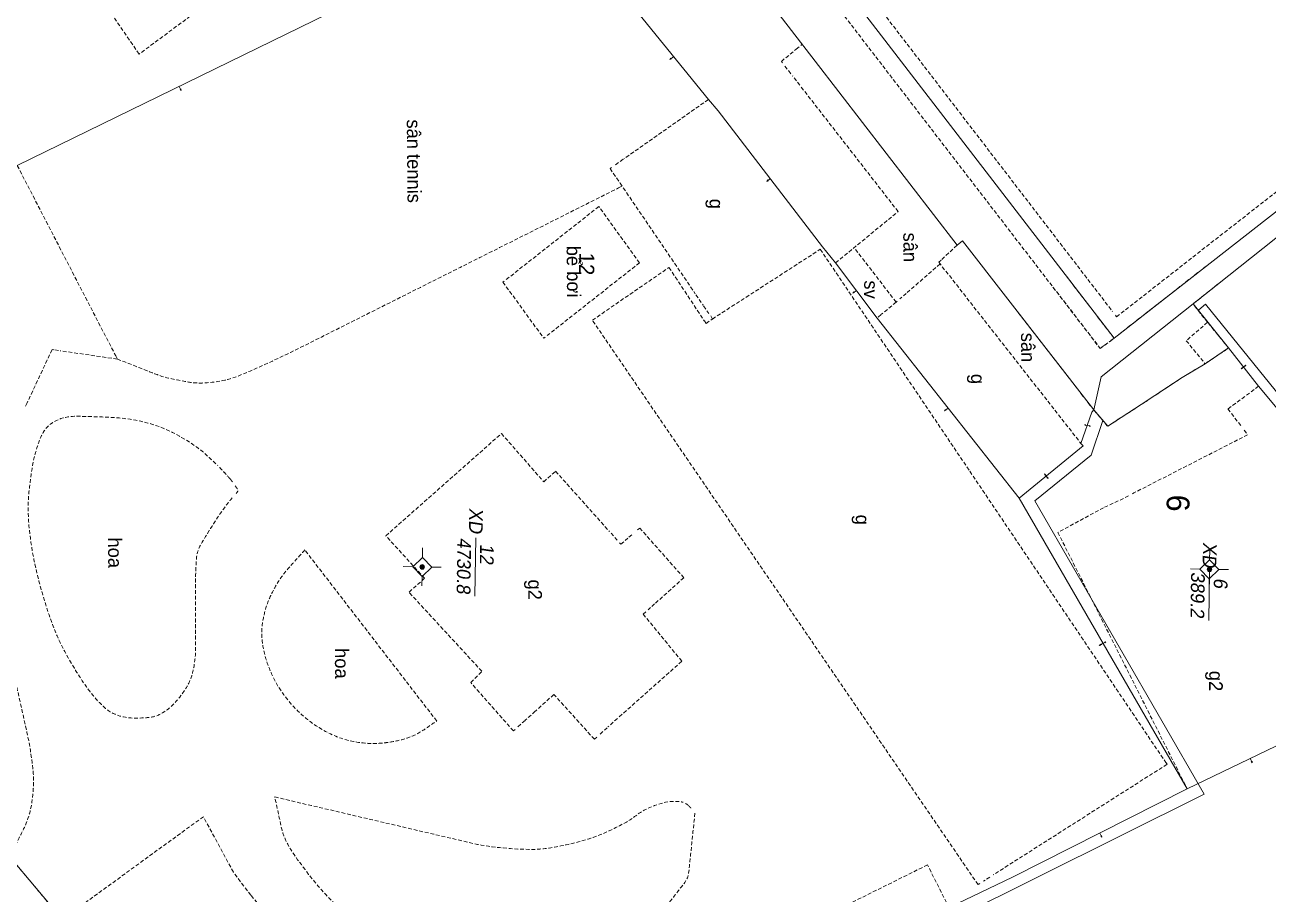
# Model space of a CAD drawing. Extents: x 601689 to 602595, y 1189742 to 1190763.
# Drawn here: x 601821 to 601902.7, y 1190506.8 to 1190564 of the extents above; entities that cross this region are included whole.
import ezdxf
from ezdxf.enums import TextEntityAlignment as Align

# ---------------------------------------------------------------- set-up
doc = ezdxf.new("R2010")
doc.units = 0
doc.header["$MEASUREMENT"] = 0
doc.linetypes.add('HIDDEN', pattern=[0.375, 0.25, -0.125])
for name, color, linetype in [('10', 250, 'Continuous'), ('11', 7, 'Continuous'), ('13', 7, 'Continuous'), ('14', 7, 'Continuous'), ('15', 7, 'Continuous'), ('16', 7, 'Continuous'), ('22', 7, 'Continuous'), ('53', 7, 'Continuous'), ('57', 7, 'Continuous')]:
    doc.layers.add(name, color=color, linetype=linetype)
doc.layers.get('0').off()
doc.styles.add('TXT', font='vnshx.shx')

# ---------------------------------------------------------------- blocks, each defined once
blk = doc.blocks.new('NH3R')
at = {"layer": '16', "color": 7, "linetype": 'Continuous', "lineweight": 0}
for p, q in [((0, 0), (0.297, -0.005)), ((0.297, -0.005), (0.186, 0.031)), ((0.297, -0.005), (0.189, -0.033))]:
    blk.add_line(p, q, dxfattribs=at)
blk = doc.blocks.new('NH3')
at = {"layer": '16', "color": 7, "linetype": 'Continuous', "lineweight": 0}
for p, q in [((-0.199, -0.002), (-0.113, 0.021)), ((0.197, -0.012), (0.107, 0.015)), ((-0.199, -0.002), (0.197, -0.012)), ((-0.199, -0.002), (-0.116, -0.035)), ((0.197, -0.012), (0.104, -0.027))]:
    blk.add_line(p, q, dxfattribs=at)
blk = doc.blocks.new('*M2097209720972097')
at = {"layer": '13', "color": 3, "linetype": 'Continuous', "lineweight": 0}
blk.add_line((602315.56, 1189560.081), (602318.747, 1189560.081), dxfattribs=at)
at = {"layer": '13', "color": 3, "linetype": 'Continuous', "lineweight": 0, "style": 'TXT', "oblique": 7.60551}
for s, p in [('6', (602315.934, 1189560.831)), ('389.2', (602315.56, 1189559.331))]:
    blk.add_text(s, height=0.9, dxfattribs=at).set_placement(p, align=Align.MIDDLE_LEFT)
blk.add_text('XD', height=0.9, dxfattribs=at).set_placement((602315.265, 1189560.081), align=Align.MIDDLE_RIGHT)
blk = doc.blocks.new('Q')
at = {"color": 7, "linetype": 'Continuous', "lineweight": 0, "style": 'TXT'}
for s, height, p in [('%%167o v%%207 th%%184ng 10 n%%168m 2001 %%174%%213n th%%184ng 5 n%%168m 2002', 0.5, (0, 5.4)), ('Ki%%211m tra th%%184ng      n%%168m', 0.5, (21, 5.4)), ('C%%172 quan %%174o v%%207: X%%221 nghi%%214p PTCN Tr%%190c %%174%%222a - B%%182n %%174%%229 ', 0.5, (0, 4.4)), ('C%%172 quan ki%%211m tra: C%%171ng ty XNK v%%181 t%%173 v%%202n d%%222ch v%%244 %%167o %%174%%185c B%%182n %%174%%229', 0.499998, (21, 4.4))]:
    blk.add_text(s, height=height, dxfattribs=at).set_placement(p)
blk = doc.blocks.new('CENTRD')
at = {"layer": '11', "linetype": 'Continuous', "lineweight": 0}
h = blk.add_hatch(color=2, dxfattribs=at)
edge = h.paths.add_edge_path()
edge.add_arc((0, 0), 0.15, 0, 360)
at = {"layer": '11', "color": 2, "linetype": 'Continuous', "lineweight": 0}
for p, q in [((0, 1.25), (0, 0.625)), ((-0.625, 0), (-1.25, 0)), ((0, 0.625), (-0.625, 0)), ((-0.625, 0), (0, -0.625)), ((0.625, 0), (0, 0.625)), ((0, -0.625), (0.625, 0)), ((1.25, 0), (0.625, 0)), ((0, -0.625), (0, -1.25))]:
    blk.add_line(p, q, dxfattribs=at)
blk.add_circle((0, 0), 0.15, dxfattribs=at)
blk = doc.blocks.new('*M2921292129212921')
at = {"layer": '13', "color": 3, "linetype": 'Continuous', "lineweight": 0}
blk.add_line((602316.158, 1189508.332), (602319.984, 1189508.332), dxfattribs=at)
at = {"layer": '13', "color": 3, "linetype": 'Continuous', "lineweight": 0, "style": 'TXT', "oblique": 7.60551}
for s, p in [('12', (602316.534, 1189509.082)), ('4730.8', (602316.158, 1189507.582))]:
    blk.add_text(s, height=0.9, dxfattribs=at).set_placement(p, align=Align.MIDDLE_LEFT)
blk.add_text('XD', height=0.9, dxfattribs=at).set_placement((602315.863, 1189508.332), align=Align.MIDDLE_RIGHT)

msp = doc.modelspace()

# ---------------------------------------------------------------- linework, layer by layer
at = {"layer": '10', "color": 7, "linetype": 'Continuous', "lineweight": 0}
for points in [[(601869.904, 1190582.42), (601867.093, 1190580.168), (601867.258, 1190577.596), (601868.292, 1190575.001), (601892.58, 1190543.387), (601912.807, 1190559.2), (601915.152, 1190560.979), (601917.087, 1190558.452), (601916.694, 1190558.147)], [(601886.345, 1190532.872), (601876.997, 1190544.711), (601874.277, 1190548.339), (601873.411, 1190549.4), (601866.553, 1190558.345), (601865.914, 1190559.083), (601861.331, 1190564.706), (601855.79, 1190572.014), (601820.482, 1190554.737), (601796.814, 1190543.331)], [(601886.345, 1190532.872), (601890.543, 1190536.304), (601890.405, 1190536.466), (601891.123, 1190538.527), (601891.245, 1190538.675), (601882.627, 1190549.784), (601882.263, 1190549.499), (601869.824, 1190565.65)], [(601916.694, 1190558.147), (601915.465, 1190559.694), (601897.771, 1190545.636), (601900.111, 1190542.744), (601902.087, 1190540.226), (601904.95, 1190536.797), (601910.983, 1190541.315), (601913.814, 1190543.576), (601919.499, 1190548.358), (601922.582, 1190550.746)], [(601886.345, 1190532.872), (601897.394, 1190513.749), (601885.904, 1190507.957), (601881.736, 1190505.944), (601842.218, 1190486.535), (601835.4, 1190492.598), (601823.442, 1190505.163), (601819.989, 1190509.291), (601816.763, 1190513.235), (601808.19, 1190524.734), (601800.596, 1190536.178), (601796.814, 1190543.331)], [(601897.394, 1190513.749), (601886.345, 1190532.872), (601890.543, 1190536.304), (601890.405, 1190536.466), (601891.123, 1190538.527), (601891.245, 1190538.675), (601892.161, 1190537.603), (601894.369, 1190539.022), (601897.055, 1190540.805), (601898.567, 1190541.705), (601900.111, 1190542.744), (601902.087, 1190540.226), (601904.95, 1190536.797)], [(601904.95, 1190536.797), (601903.367, 1190535.899), (601911.316, 1190520.459), (601897.394, 1190513.749)], [(601897.394, 1190513.749), (601885.904, 1190507.957), (601881.736, 1190505.944), (601842.218, 1190486.535), (601842.086, 1190486.417), (601867.688, 1190460.914), (601866.377, 1190459.422), (601872.25, 1190453.731), (601874.116, 1190455.685), (601874.393, 1190455.422)]]:
    msp.add_lwpolyline(points, dxfattribs=at)
at = {"layer": '14', "color": 6, "linetype": 'HIDDEN', "lineweight": 0}
for p, q in [((601870.308, 1190574.014), (601892.474, 1190545.148)), ((601892.749, 1190544.795), (601920.549, 1190566.555)), ((601871.689, 1190562.395), (601872.084, 1190562.719)), ((601871.327, 1190560.78), (601870.885, 1190561.355)), ((601871.927, 1190560.021), (601871.435, 1190560.648)), ((601865.914, 1190559.083), (601860.36, 1190555.18)), ((601820.482, 1190554.737), (601826.951, 1190542.227)), ((601860.319, 1190555.15), (601859.815, 1190554.797)), ((601860.108, 1190553.583), (601865.048, 1190546.315)), ((601860.004, 1190553.265), (601860.235, 1190553.381)), ((601858.707, 1190552.042), (601852.59, 1190547.216)), ((601861.386, 1190548.345), (601858.707, 1190552.042)), ((601882.263, 1190549.499), (601881.209, 1190548.523)), ((601878.252, 1190545.764), (601875.52, 1190549.302)), ((601861.386, 1190548.345), (601855.31, 1190543.559)), ((601881.146, 1190548.274), (601878.919, 1190546.335)), ((601852.479, 1190547.137), (601852.408, 1190547.078)), ((601852.408, 1190547.078), (601855.088, 1190543.381)), ((601865.097, 1190546.244), (601865.568, 1190545.548)), ((601878.919, 1190546.335), (601878.505, 1190545.98)), ((601865.598, 1190545.507), (601865.94, 1190545.002)), ((601877.271, 1190544.937), (601876.997, 1190544.711)), ((601892.671, 1190544.896), (601892.749, 1190544.795)), ((601855.179, 1190543.451), (601855.088, 1190543.381)), ((601822.766, 1190542.635), (601821.107, 1190539.087)), ((601822.876, 1190542.623), (601822.766, 1190542.635)), ((601823.196, 1190542.579), (601822.936, 1190542.613)), ((601827.058, 1190542.016), (601823.305, 1190542.557)), ((601826.951, 1190542.227), (601827.058, 1190542.016)), ((601902.087, 1190540.226), (601900.066, 1190538.734)), ((601821.127, 1190539.137), (601820.984, 1190538.829)), ((601900.066, 1190538.734), (601900.921, 1190537.623)), ((601901.137, 1190537.33), (601901.363, 1190537.036)), ((601901.363, 1190537.036), (601893.88, 1190533.209)), ((601893.88, 1190533.209), (601893.799, 1190533.16)), ((601893.537, 1190533.013), (601891.947, 1190532.265)), ((601891.897, 1190532.236), (601888.885, 1190530.617)), ((601859.512, 1190530.57), (601859.917, 1190530.114)), ((601860.688, 1190530.294), (601860.941, 1190530.511)), ((601888.885, 1190530.617), (601897.394, 1190513.749)), ((601848.053, 1190518.216), (601839.356, 1190529.497)), ((601862.379, 1190525.92), (601861.953, 1190525.536)), ((601854.531, 1190518.857), (601853.873, 1190518.267)), ((601853.863, 1190518.257), (601853.377, 1190517.823)), ((601859.267, 1190517.772), (601858.761, 1190517.33)), ((601859.935, 1190518.384), (601859.308, 1190517.822)), ((601884.413, 1190507.957), (601884, 1190507.693))]:
    msp.add_line(p, q, dxfattribs=at)
for points in [[(601832.757, 1190565.238), (601828.492, 1190562.067), (601824.001, 1190568.589)], [(601870.777, 1190561.497), (601870.709, 1190561.588), (601871.679, 1190562.385)], [(601874.277, 1190548.339), (601878.383, 1190551.712), (601871.976, 1190559.95)], [(601859.552, 1190554.62), (601859.451, 1190554.542), (601860.108, 1190553.583)], [(601866.068, 1190544.851), (601866.175, 1190544.649), (601873.269, 1190549.232), (601883.1, 1190534.636), (601895.987, 1190515.479)], [(601883.757, 1190507.536), (601883.637, 1190507.458), (601858.284, 1190544.568), (601863.322, 1190548.039), (601865.644, 1190544.527)], [(601881.209, 1190548.523), (601881.058, 1190548.385), (601890.405, 1190536.466)], [(601878.323, 1190545.823), (601878.252, 1190545.764), (601877.291, 1190544.957)], [(601865.654, 1190544.527), (601865.762, 1190544.355), (601866.216, 1190544.688)], [(601844.709, 1190530.393), (601852.311, 1190537.12), (601855.089, 1190533.941), (601855.868, 1190534.641), (601859.414, 1190530.672)], [(601861.255, 1190530.776), (601861.397, 1190530.904), (601864.135, 1190527.817)], [(601846.238, 1190526.692), (601847.261, 1190527.598), (601844.709, 1190530.393)], [(601860.074, 1190529.942), (601860.163, 1190529.841), (601860.617, 1190530.235)], [(601864.135, 1190527.817), (601864.292, 1190527.635), (601862.419, 1190525.95)], [(601853.205, 1190517.665), (601853.094, 1190517.567), (601850.287, 1190520.746), (601851.017, 1190521.486), (601846.228, 1190526.682)], [(601861.791, 1190525.389), (601861.629, 1190525.241), (601864.167, 1190522.146), (601860.057, 1190518.492)], [(601858.578, 1190517.152), (601858.416, 1190517.015), (601855.757, 1190519.961), (601854.44, 1190518.779)], [(601895.987, 1190515.479), (601896.065, 1190515.368), (601884.625, 1190508.094)], [(601849.322, 1190493.347), (601846.547, 1190495.166), (601841.602, 1190499.974), (601835.835, 1190506.754), (601834.686, 1190508.269), (601832.716, 1190511.926), (601823.594, 1190505.281)], [(601881.736, 1190505.944), (601880.315, 1190508.754), (601850.157, 1190493.766)]]:
    msp.add_lwpolyline(points, dxfattribs=at)
for points, knots in [([(601827.058, 1190542.016), (601827.93, 1190541.674), (601828.801, 1190541.332), (601829.673, 1190540.99), (601830.234, 1190540.77), (601830.834, 1190540.676), (601831.428, 1190540.556), (601831.824, 1190540.476), (601832.228, 1190540.428), (601832.627, 1190540.44), (601833.525, 1190540.466), (601834.436, 1190540.649), (601835.284, 1190541.013), (601836.619, 1190541.586), (601837.894, 1190542.17), (601839.169, 1190542.81), (601846.114, 1190546.295), (601853.059, 1190549.78), (601860.004, 1190553.265)], [0, 0, 0, 0, 0.077758, 0.077758, 0.077758, 0.127789, 0.127789, 0.127789, 0.161114, 0.161114, 0.161114, 0.236363, 0.236363, 0.236363, 0.354819, 0.354819, 0.354819, 1, 1, 1, 1]), ([(601834.613, 1190532.892), (601834.559, 1190532.826), (601834.505, 1190532.76), (601834.45, 1190532.693), (601833.875, 1190531.992), (601833.405, 1190531.228), (601832.919, 1190530.444), (601832.62, 1190529.962), (601832.299, 1190529.462), (601832.258, 1190528.904), (601832.186, 1190527.928), (601832.192, 1190526.951), (601832.187, 1190525.975), (601832.183, 1190524.924), (601832.203, 1190523.874), (601832.195, 1190522.824), (601832.191, 1190522.341), (601832.117, 1190521.864), (601832.005, 1190521.387), (601831.874, 1190520.832), (601831.588, 1190520.363), (601831.234, 1190519.888), (601830.837, 1190519.355), (601830.423, 1190518.94), (601829.818, 1190518.636), (601829.521, 1190518.487), (601829.219, 1190518.45), (601828.915, 1190518.429), (601828.28, 1190518.387), (601827.621, 1190518.376), (601826.997, 1190518.625), (601826.61, 1190518.78), (601826.295, 1190519.008), (601826.006, 1190519.299), (601825.677, 1190519.629), (601825.38, 1190519.956), (601825.12, 1190520.332), (601824.625, 1190521.045), (601824.161, 1190521.762), (601823.74, 1190522.52), (601823.488, 1190522.973), (601823.262, 1190523.431), (601823.06, 1190523.91), (601822.577, 1190525.048), (601822.223, 1190526.201), (601821.907, 1190527.406), (601821.514, 1190528.907), (601821.247, 1190530.416), (601821.199, 1190531.936), (601821.171, 1190532.819), (601821.29, 1190533.709), (601821.415, 1190534.593), (601821.497, 1190535.169), (601821.63, 1190535.726), (601821.809, 1190536.287), (601822.01, 1190536.917), (601822.26, 1190537.545), (601822.901, 1190537.903), (601823.698, 1190538.348), (601824.499, 1190538.251), (601825.306, 1190538.23), (601826.298, 1190538.204), (601827.295, 1190538.18), (601828.283, 1190537.989), (601829.122, 1190537.825), (601829.921, 1190537.585), (601830.691, 1190537.185), (601831.497, 1190536.768), (601832.251, 1190536.315), (601832.902, 1190535.715), (601833.155, 1190535.482), (601833.409, 1190535.248), (601833.662, 1190535.015)], [0, 0, 0, 0, 0.004982, 0.004982, 0.004982, 0.057736, 0.057736, 0.057736, 0.090247, 0.090247, 0.090247, 0.147065, 0.147065, 0.147065, 0.208156, 0.208156, 0.208156, 0.236271, 0.236271, 0.236271, 0.268956, 0.268956, 0.268956, 0.305606, 0.305606, 0.305606, 0.323572, 0.323572, 0.323572, 0.360945, 0.360945, 0.360945, 0.384185, 0.384185, 0.384185, 0.410575, 0.410575, 0.410575, 0.460735, 0.460735, 0.460735, 0.490749, 0.490749, 0.490749, 0.56213, 0.56213, 0.56213, 0.651035, 0.651035, 0.651035, 0.70273, 0.70273, 0.70273, 0.736463, 0.736463, 0.736463, 0.774267, 0.774267, 0.774267, 0.821332, 0.821332, 0.821332, 0.879245, 0.879245, 0.879245, 0.928478, 0.928478, 0.928478, 0.979964, 0.979964, 0.979964, 1, 1, 1, 1]), ([(601818.555, 1190537.472), (601818.449, 1190536.543), (601818.343, 1190535.615), (601818.237, 1190534.686), (601818.217, 1190534.514), (601818.251, 1190534.339), (601818.26, 1190534.166), (601818.326, 1190532.804), (601818.277, 1190531.436), (601818.474, 1190530.083), (601818.695, 1190528.563), (601819.073, 1190527.08), (601819.381, 1190525.58), (601819.631, 1190524.367), (601819.881, 1190523.153), (601820.132, 1190521.939), (601820.46, 1190520.35), (601820.837, 1190518.773), (601821.177, 1190517.185), (601821.322, 1190516.507), (601821.409, 1190515.819), (601821.499, 1190515.131), (601821.561, 1190514.651), (601821.566, 1190514.161), (601821.529, 1190513.68), (601821.464, 1190512.841), (601821.319, 1190511.974), (601820.945, 1190511.218), (601820.691, 1190510.705), (601820.437, 1190510.191), (601820.184, 1190509.678)], [0, 0, 0, 0, 0.09883, 0.09883, 0.09883, 0.117192, 0.117192, 0.117192, 0.261292, 0.261292, 0.261292, 0.423196, 0.423196, 0.423196, 0.554241, 0.554241, 0.554241, 0.725802, 0.725802, 0.725802, 0.799119, 0.799119, 0.799119, 0.850261, 0.850261, 0.850261, 0.939441, 0.939441, 0.939441, 1, 1, 1, 1]), ([(601833.78, 1190534.893), (601833.866, 1190534.802), (601833.952, 1190534.711), (601834.036, 1190534.62), (601834.126, 1190534.522), (601834.214, 1190534.424), (601834.303, 1190534.326)], [0, 0, 0, 0, 0.485694, 0.485694, 0.485694, 1, 1, 1, 1]), ([(601834.342, 1190534.285), (601834.375, 1190534.245), (601834.406, 1190534.203), (601834.441, 1190534.164), (601834.475, 1190534.125), (601834.513, 1190534.089), (601834.549, 1190534.052)], [0, 0, 0, 0, 0.501029, 0.501029, 0.501029, 1, 1, 1, 1]), ([(601834.47, 1190534.153), (601834.484, 1190534.136), (601834.497, 1190534.12), (601834.51, 1190534.103), (601834.529, 1190534.078), (601834.538, 1190534.046), (601834.559, 1190534.022), (601834.578, 1190533.999), (601834.598, 1190533.975), (601834.618, 1190533.952)], [0, 0, 0, 0, 0.25632, 0.25632, 0.25632, 0.633967, 0.633967, 0.633967, 1, 1, 1, 1]), ([(601834.804, 1190533.679), (601834.843, 1190533.625), (601834.882, 1190533.572), (601834.921, 1190533.518), (601834.965, 1190533.457), (601835.001, 1190533.358), (601834.958, 1190533.297), (601834.927, 1190533.254), (601834.897, 1190533.211), (601834.866, 1190533.168)], [0, 0, 0, 0, 0.343808, 0.343808, 0.343808, 0.728196, 0.728196, 0.728196, 1, 1, 1, 1]), ([(601839.386, 1190529.466), (601838.997, 1190529.028), (601838.607, 1190528.59), (601838.218, 1190528.152), (601837.828, 1190527.714), (601837.529, 1190527.21), (601837.248, 1190526.685), (601837.044, 1190526.303), (601836.902, 1190525.908), (601836.782, 1190525.492), (601836.672, 1190525.109), (601836.599, 1190524.724), (601836.566, 1190524.335), (601836.538, 1190524), (601836.55, 1190523.66), (601836.601, 1190523.324), (601836.679, 1190522.818), (601836.802, 1190522.332), (601836.982, 1190521.848), (601837.163, 1190521.363), (601837.372, 1190520.909), (601837.643, 1190520.47), (601837.87, 1190520.103), (601838.121, 1190519.767), (601838.398, 1190519.439), (601838.644, 1190519.148), (601838.904, 1190518.884), (601839.188, 1190518.628), (601839.662, 1190518.201), (601840.165, 1190517.85), (601840.733, 1190517.537), (601841.33, 1190517.207), (601841.945, 1190516.983), (601842.603, 1190516.861), (601843.157, 1190516.759), (601843.717, 1190516.713), (601844.272, 1190516.748), (601844.462, 1190516.76), (601844.653, 1190516.782), (601844.843, 1190516.811), (601845.22, 1190516.869), (601845.589, 1190516.934), (601845.956, 1190517.046), (601846.386, 1190517.176), (601846.797, 1190517.358), (601847.164, 1190517.608), (601847.46, 1190517.811), (601847.756, 1190518.014), (601848.053, 1190518.216)], [0, 0, 0, 0, 0.079481, 0.079481, 0.079481, 0.158965, 0.158965, 0.158965, 0.216881, 0.216881, 0.216881, 0.270081, 0.270081, 0.270081, 0.315791, 0.315791, 0.315791, 0.384678, 0.384678, 0.384678, 0.453793, 0.453793, 0.453793, 0.511562, 0.511562, 0.511562, 0.562703, 0.562703, 0.562703, 0.648223, 0.648223, 0.648223, 0.738109, 0.738109, 0.738109, 0.813704, 0.813704, 0.813704, 0.839668, 0.839668, 0.839668, 0.891109, 0.891109, 0.891109, 0.951315, 0.951315, 0.951315, 1, 1, 1, 1]), ([(601837.413, 1190513.222), (601841.699, 1190512.217), (601845.986, 1190511.211), (601850.272, 1190510.205), (601851.525, 1190509.912), (601852.828, 1190509.803), (601854.107, 1190509.773), (601854.75, 1190509.757), (601855.395, 1190509.843), (601856.04, 1190509.967), (601856.941, 1190510.14), (601857.803, 1190510.356), (601858.659, 1190510.681), (601859.31, 1190510.927), (601859.915, 1190511.243), (601860.522, 1190511.566), (601860.967, 1190511.802), (601861.299, 1190512.162), (601861.783, 1190512.397), (601862.556, 1190512.773), (601863.35, 1190513.039), (601864.14, 1190512.895), (601864.18, 1190512.888), (601864.22, 1190512.881), (601864.26, 1190512.873)], [0, 0, 0, 0, 0.474645, 0.474645, 0.474645, 0.613296, 0.613296, 0.613296, 0.683106, 0.683106, 0.683106, 0.780675, 0.780675, 0.780675, 0.854792, 0.854792, 0.854792, 0.909081, 0.909081, 0.909081, 0.995628, 0.995628, 0.995628, 1, 1, 1, 1]), ([(601865.03, 1190512.163), (601864.892, 1190510.845), (601864.754, 1190509.527), (601864.616, 1190508.209), (601864.57, 1190507.771), (601864.22, 1190507.421), (601863.95, 1190507.068), (601863.652, 1190506.678), (601863.355, 1190506.299), (601863.035, 1190505.931), (601862.564, 1190505.389), (601862.088, 1190504.862), (601861.573, 1190504.361), (601861.15, 1190503.949), (601860.685, 1190503.599), (601860.207, 1190503.249), (601859.783, 1190502.939), (601859.357, 1190502.645), (601858.876, 1190502.428), (601858.517, 1190502.265), (601858.147, 1190502.155), (601857.771, 1190502.043), (601857.183, 1190501.867), (601856.6, 1190501.71), (601855.995, 1190501.596), (601854.754, 1190501.363), (601853.485, 1190501.347), (601852.242, 1190501.448), (601851.032, 1190501.546), (601849.829, 1190501.747), (601848.642, 1190502.097), (601847.693, 1190502.377), (601846.799, 1190502.714), (601845.895, 1190503.095), (601845.117, 1190503.423), (601844.365, 1190503.767), (601843.65, 1190504.226), (601842.821, 1190504.757), (601842.121, 1190505.413), (601841.426, 1190506.106), (601840.687, 1190506.844), (601840.026, 1190507.605), (601839.398, 1190508.445), (601838.75, 1190509.311), (601838.056, 1190510.186), (601837.836, 1190511.226), (601837.695, 1190511.891), (601837.554, 1190512.557), (601837.413, 1190513.222)], [0, 0, 0, 0, 0.101127, 0.101127, 0.101127, 0.134712, 0.134712, 0.134712, 0.171858, 0.171858, 0.171858, 0.22642, 0.22642, 0.22642, 0.271194, 0.271194, 0.271194, 0.31098, 0.31098, 0.31098, 0.340759, 0.340759, 0.340759, 0.387325, 0.387325, 0.387325, 0.482843, 0.482843, 0.482843, 0.575906, 0.575906, 0.575906, 0.650237, 0.650237, 0.650237, 0.714165, 0.714165, 0.714165, 0.788239, 0.788239, 0.788239, 0.866975, 0.866975, 0.866975, 0.948097, 0.948097, 0.948097, 1, 1, 1, 1]), ([(601864.399, 1190512.802), (601864.448, 1190512.772), (601864.502, 1190512.747), (601864.547, 1190512.71), (601864.591, 1190512.675), (601864.626, 1190512.629), (601864.666, 1190512.589)], [0, 0, 0, 0, 0.507577, 0.507577, 0.507577, 1, 1, 1, 1]), ([(601864.636, 1190512.619), (601864.646, 1190512.609), (601864.656, 1190512.599), (601864.666, 1190512.589), (601864.682, 1190512.572), (601864.698, 1190512.555), (601864.715, 1190512.538), (601864.725, 1190512.528), (601864.735, 1190512.518), (601864.745, 1190512.507), (601864.752, 1190512.501), (601864.759, 1190512.494), (601864.765, 1190512.487)], [0, 0, 0, 0, 0.229878, 0.229878, 0.229878, 0.613008, 0.613008, 0.613008, 0.846748, 0.846748, 0.846748, 1, 1, 1, 1])]:
    msp.add_open_spline(points, degree=3, knots=knots, dxfattribs=at)
at = {"layer": '22', "color": 7, "linetype": 'HIDDEN', "lineweight": 0}
for p, q in [((601868.463, 1190572.88), (601891.671, 1190542.71)), ((601868.463, 1190572.88), (601891.671, 1190542.71)), ((601888.566, 1190546.752), (601891.671, 1190542.71)), ((601891.245, 1190538.675), (601886.194, 1190545.184)), ((601891.671, 1190542.71), (601892.58, 1190543.387)), ((601892.094, 1190543.023), (601891.671, 1190542.71)), ((601892.094, 1190543.023), (601891.671, 1190542.71)), ((601892.58, 1190543.387), (601892.256, 1190543.151)), ((601892.58, 1190543.387), (601892.256, 1190543.151)), ((601898.567, 1190541.705), (601900.111, 1190542.744)), ((601898.567, 1190541.705), (601897.055, 1190540.805)), ((601894.369, 1190539.022), (601897.055, 1190540.805)), ((601892.161, 1190537.603), (601894.369, 1190539.022)), ((601891.245, 1190538.675), (601892.161, 1190537.603))]:
    msp.add_line(p, q, dxfattribs=at)
for points in [[(601889.446, 1190547.47), (601892.58, 1190543.387), (601898.635, 1190548.124)], [(601900.111, 1190542.744), (601898.725, 1190544.433), (601897.771, 1190545.636), (601899.581, 1190547.081)], [(601898.725, 1190544.433), (601897.328, 1190543.222), (601898.567, 1190541.705)], [(601840.854, 1190487.744), (601835.4, 1190492.598), (601823.442, 1190505.163), (601819.989, 1190509.291), (601816.763, 1190513.235), (601808.19, 1190524.734), (601800.596, 1190536.178), (601796.814, 1190543.331)]]:
    msp.add_lwpolyline(points, dxfattribs=at)
at = {"layer": '57', "color": 172, "linetype": 'Continuous', "lineweight": 0}
msp.add_line((601897.771, 1190545.636), (601891.725, 1190540.849), dxfattribs=at)
msp.add_line((601897.771, 1190545.636), (601891.725, 1190540.849), dxfattribs=at)
for points in [[(601937.333, 1190563.905), (601917.42, 1190547.696), (601912.301, 1190543.417), (601904.954, 1190537.787), (601898.591, 1190545.614), (601898.155, 1190545.251)], [(601937.333, 1190563.905), (601917.42, 1190547.696), (601912.301, 1190543.417), (601904.954, 1190537.787), (601898.591, 1190545.614), (601898.155, 1190545.251)], [(601937.333, 1190563.905), (601917.42, 1190547.696), (601912.301, 1190543.417), (601904.954, 1190537.787), (601898.591, 1190545.614), (601898.155, 1190545.251)], [(601891.725, 1190540.849), (601891.245, 1190538.675)], [(601891.725, 1190540.849), (601891.245, 1190538.675)], [(601882.086, 1190505.229), (601898.509, 1190513.414), (601887.383, 1190532.688), (601891.074, 1190535.698), (601891.845, 1190537.967)], [(601882.086, 1190505.229), (601898.509, 1190513.414), (601887.383, 1190532.688), (601891.074, 1190535.698), (601891.845, 1190537.967)]]:
    msp.add_lwpolyline(points, dxfattribs=at)

# ---------------------------------------------------------------- block references
at = {"color": 7, "linetype": 'Continuous', "lineweight": 0, "xscale": 2.5, "yscale": 2.5, "rotation": 269.1680420500809}
msp.add_blockref('Q', (601810.171, 1190627.77), dxfattribs=at)
at = {"layer": '11', "color": 2, "linetype": 'Continuous', "lineweight": 0, "rotation": 269.1680420500809}
for p in [(601847.101, 1190528.347), (601898.853, 1190528.195)]:
    msp.add_blockref('CENTRD', p, dxfattribs=at)
at = {"layer": '13', "color": 3, "linetype": 'Continuous', "lineweight": 0, "rotation": 269.1680420500809}
for name, p in [('*M2921292129212921', (-578786.75, 1810054.455)), ('*M2097209720972097', (-578790.27, 1810052.359))]:
    msp.add_blockref(name, p, dxfattribs=at)
at = {"layer": '16', "color": 7, "linetype": 'Continuous', "lineweight": 0}
for name, p, rotation in [('NH3R', (601863.622, 1190561.895), 219.1818924403002), ('NH3R', (601831.124, 1190559.941), 296.0726760094604), ('NH3R', (601869.983, 1190553.878), 217.4750462377827), ('NH3R', (601875.642, 1190546.53), 216.866610446278), ('NH3', (601890.831, 1190537.641), 166.4230592774458), ('NH3', (601888.116, 1190534.318), 129.2993040685107), ('NH3', (601888.116, 1190534.318), 129.2993040685107), ('NH3R', (601891.864, 1190523.316), 210.0133346181964), ('NH3', (601891.864, 1190523.316), 210.018962580983), ('NH3', (601891.864, 1190523.316), 210.018962580983)]:
    msp.add_blockref(name, p, dxfattribs=dict(at, rotation=rotation))
for name, p, xscale, yscale, rotation in [('NH3', (601901.094, 1190541.481), 1.00000165727233, 1.00000165727233, 218.1242765506308), ('NH3', (601901.094, 1190541.481), 1.00000165727233, 1.00000165727233, 218.1242765506308), ('NH3R', (601881.666, 1190538.786), 1.000001875696054, 1.000001875696054, 218.29499339056), ('NH3R', (601901.541, 1190515.732), 1.000002709264133, 1.000002709264133, 296.755347970023), ('NH3R', (601891.653, 1190510.849), 1.000002709264133, 1.000002709264133, 296.755347970023), ('NH3R', (601891.653, 1190510.849), 1.000002709264133, 1.000002709264133, 296.755347970023), ('NH3R', (601891.653, 1190510.849), 1.000002709264133, 1.000002709264133, 296.755347970023)]:
    msp.add_blockref(name, p, dxfattribs=dict(at, xscale=xscale, yscale=yscale, rotation=rotation))

# ---------------------------------------------------------------- texts
at = {"layer": '15', "color": 7, "linetype": 'Continuous', "lineweight": 0, "style": 'TXT'}
for s, rotation, p in [('s%%169n tennis', 270.56439, (601846.535, 1190557.771)), ('g', 270.56439, (601866.434, 1190552.558)), ('s%%169n ', 270.56439, (601879.174, 1190550.333)), ('b%%211 b%%172i', 270.56439, (601857.041, 1190549.466)), ('sv', 269.21439, (601876.611, 1190547.186)), ('s%%169n ', 270.56439, (601886.914, 1190543.747)), ('g', 270.56439, (601883.627, 1190541.041)), ('g', 270.56439, (601876.049, 1190531.785)), (' hoa', 270.56439, (601826.891, 1190530.619)), ('g2', 270.56439, (601854.51, 1190527.52)), (' hoa', 270.56439, (601841.802, 1190523.344)), ('g2', 269.21439, (601899.29, 1190521.514))]:
    msp.add_text(s, height=0.9, rotation=rotation, dxfattribs=at).set_placement(p, align=Align.MIDDLE_LEFT)
at = {"layer": '53', "color": 200, "linetype": 'Continuous', "lineweight": 0, "style": 'TXT'}
for s, height, p in [('12', 1, (601857.925, 1190549.013)), ('6', 1.5, (601896.799, 1190533.099))]:
    msp.add_text(s, height=height, rotation=269.21439, dxfattribs=at).set_placement(p, align=Align.MIDDLE_LEFT)

doc.saveas('drawing.dxf')
